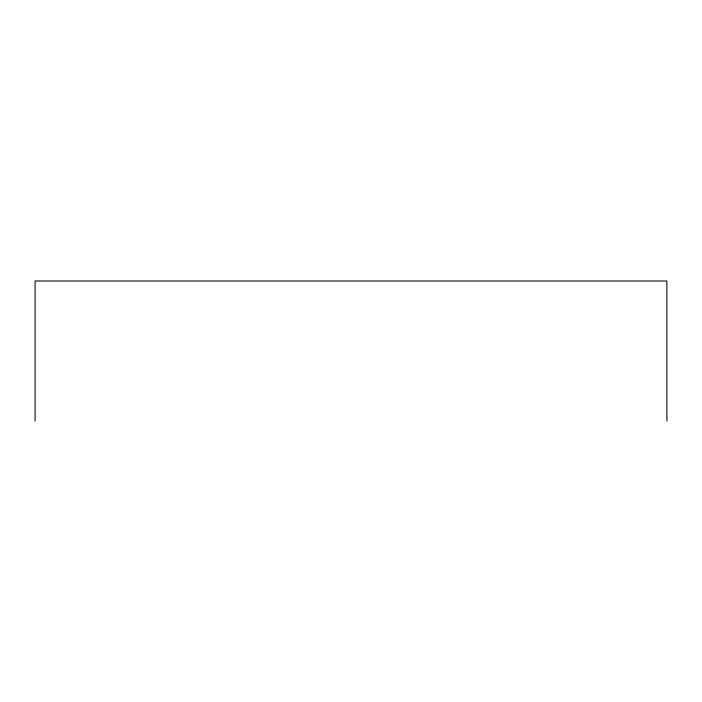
<?xml version="1.0" encoding="UTF-8"?>
<svg xmlns="http://www.w3.org/2000/svg" width="702" height="702" viewBox="0 0 702 702"><rect width="100%" height="100%" fill="white"/><g stroke="black" fill="none" stroke-linecap="round" stroke-linejoin="round"><path stroke-width="1.05" d="M666.9 421.016L666.9 280.984L35.1 280.984L35.1 421.016"/></g></svg>
